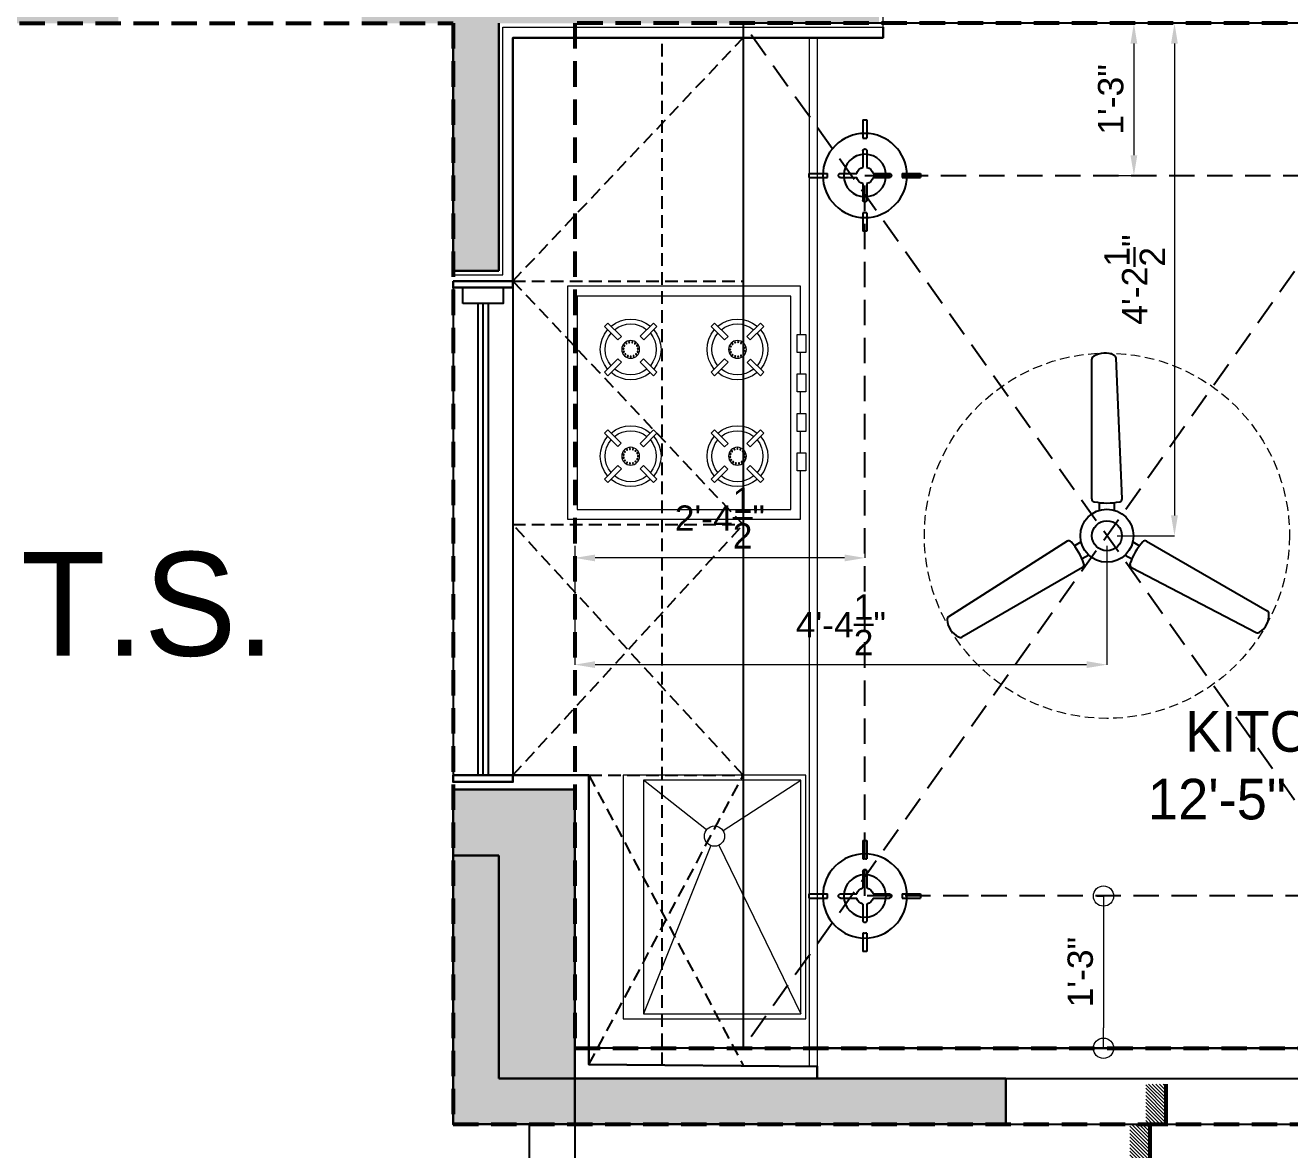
# Model space of a CAD drawing. Header units: inches. Extents: x 50354 to 53215, y -7830 to -6529.
# Drawn here: x 52288.4 to 52413, y -7603.7 to -7492.9 of the extents above; entities that cross this region are included whole.
import ezdxf

# ---------------------------------------------------------------- set-up
doc = ezdxf.new("R2010")
doc.units = ezdxf.units.IN
doc.header["$MEASUREMENT"] = 0
doc.header["$PDMODE"] = 2
for name, pattern in [('DASHED', [0.75, 0.5, -0.25]), ('DASHED2', [0.375, 0.25, -0.125]), ('HIDDEN', [0.375, 0.25, -0.125]), ('HIDDEN2', [0.1875, 0.125, -0.0625])]:
    doc.linetypes.add(name, pattern=pattern)
for name, color, linetype in [('A-ST-02 HATCH', 7, 'Continuous'), ('BEAM', 6, 'DASHED'), ('CEILING', 7, 'Continuous'), ('d-w', 250, 'Continuous'), ('ELETRICAL', 6, 'Continuous'), ('granite', 16, 'Continuous'), ('TEXT', 7, 'Continuous'), ('WINDOW', 5, 'Continuous')]:
    doc.layers.add(name, color=color, linetype=linetype)
for name, color, linetype, lineweight in [('DIM', 7, 'Continuous', 18), ('FLOORING', 213, 'Continuous', 15), ('INTEROR', 252, 'Continuous', 20), ('LVL.', 5, 'Continuous', 35), ('SK COLUMN', 7, 'Continuous', 30), ('wall', 7, 'Continuous', 30)]:
    doc.layers.add(name, color=color, linetype=linetype, lineweight=lineweight)
doc.layers.add('FUNITURE', color=7, linetype='Continuous', lineweight=15, true_color=0x7d7673)
doc.styles.add('ARIAL', font='arial.ttf')
doc.styles.get("Standard").update_dxf_attribs({"font": 'ARLRDBD.TTF', "height": 3})
doc.dimstyles.new('dim01', dxfattribs={"dimtxt": 5.5, "dimasz": 4, "dimexe": 0, "dimexo": 1, "dimgap": 1, "dimtad": 1, "dimzin": 3, "dimdsep": 46, "dimlunit": 4, "dimtxsty": 'ARIAL', "dimblk": 'ARCHTICK', "dimcen": 4, "dimclrd": 250, "dimclre": 252, "dimclrt": 1, "dimadec": 0, "dimazin": 0, "dimtfac": 1, "dimtix": 1, "dimtmove": 2, "dimatfit": 3, "dimldrblk": 'ARCHTICK', "dimfxl": 1, "dimtolj": 1, "dimtzin": 0, "dimlwd": -1, "dimlwe": -1, "dimarcsym": 0})

# ---------------------------------------------------------------- blocks, each defined once
blk = doc.blocks.new('A$C429F5545')
at = {"layer": 'FLOORING', "ltscale": 20}
h = blk.add_hatch(dxfattribs=at)
h.set_pattern_fill('ANSI31', color=256)
h.set_pattern_definition([(45, (-31983.55618, 2830.83705), (-0.08838834765, 0.08838834765), [])])
h.paths.add_polyline_path([(2, 1.781), (0.014, 1.781), (0, 0.785), (1.986, 0.785), (1.986, 1)])
h.paths.add_polyline_path([(4.153, 1), (1.986, 1), (1.986, 0), (4.153, 0)])
at = {"layer": 'FLOORING', "ltscale": 20, "const_width": 0.2}
blk.add_lwpolyline([(0, 1.785), (1.986, 1.785), (1.986, 1), (4.153, 1)], dxfattribs=at)
blk = doc.blocks.new('HOBB')
for points in [[(-24, 7.03), (-24, 12), (0, 12), (0, -12), (-24, -12), (-24, -7)], [(-24, 2.97), (-24, 5.19)], [(-24, -1.1), (-24, 1.13)], [(-24, -5.16), (-24, -2.94)]]:
    blk.add_lwpolyline(points)
for points in [[(-23, -11), (-23, 11), (-1, 11), (-1, -11)], [(-18.46, 6.82), (-18.82, 6.47), (-20.21, 7.86), (-19.86, 8.21)], [(-16.18, 6.47), (-16.54, 6.82), (-15.14, 8.21), (-14.79, 7.86)], [(-7.49, 6.85), (-7.84, 6.49), (-9.21, 7.86), (-8.86, 8.21)], [(-5.18, 6.47), (-5.54, 6.82), (-4.14, 8.21), (-3.79, 7.86)], [(-23.67, 7.03), (-24.54, 7.03), (-24.54, 5.19), (-23.67, 5.19)], [(-18.84, 4.51), (-18.49, 4.16), (-19.86, 2.79), (-20.21, 3.15)], [(-16.54, 4.19), (-16.18, 4.54), (-14.79, 3.15), (-15.14, 2.79)], [(-7.82, 4.54), (-7.46, 4.19), (-8.86, 2.79), (-9.21, 3.15)], [(-5.54, 4.19), (-5.18, 4.54), (-3.79, 3.15), (-4.14, 2.79)], [(-23.67, 2.97), (-24.54, 2.97), (-24.54, 1.13), (-23.67, 1.13)], [(-23.67, -1.1), (-24.54, -1.1), (-24.54, -2.94), (-23.67, -2.94)], [(-18.46, -4.18), (-18.82, -4.53), (-20.21, -3.14), (-19.86, -2.79)], [(-16.18, -4.53), (-16.54, -4.18), (-15.14, -2.79), (-14.79, -3.14)], [(-7.46, -4.18), (-7.82, -4.53), (-9.21, -3.14), (-8.86, -2.79)], [(-5.16, -4.51), (-5.51, -4.15), (-4.14, -2.79), (-3.79, -3.14)], [(-23.67, -5.16), (-24.54, -5.16), (-24.54, -7), (-23.67, -7)], [(-18.82, -6.46), (-18.46, -6.81), (-19.86, -8.21), (-20.21, -7.85)], [(-16.51, -6.84), (-16.16, -6.49), (-14.79, -7.85), (-15.14, -8.21)], [(-7.82, -6.46), (-7.46, -6.81), (-8.86, -8.21), (-9.21, -7.85)], [(-5.54, -6.81), (-5.18, -6.46), (-3.79, -7.85), (-4.14, -8.21)]]:
    blk.add_lwpolyline(points, close=True)
for centre, radius in [((-17.5, 5.5), 0.917), ((-18.23, 5.66), 0.0572), ((-18.23, 5.35), 0.0572), ((-18.1, 5.94), 0.0572), ((-17.87, 6.15), 0.0572), ((-17.58, 6.24), 0.0572), ((-17.27, 6.21), 0.0572), ((-17, 6.06), 0.0572), ((-16.82, 5.81), 0.0572), ((-16.82, 5.2), 0.0572), ((-16.75, 5.5), 0.0572), ((-6.5, 5.5), 0.917), ((-7.24, 5.58), 0.0572), ((-7.21, 5.27), 0.0572), ((-7.15, 5.88), 0.0572), ((-6.94, 6.11), 0.0572), ((-6.66, 6.23), 0.0572), ((-6.34, 6.23), 0.0572), ((-6.06, 6.11), 0.0572), ((-5.85, 5.88), 0.0572), ((-5.79, 5.27), 0.0572), ((-5.76, 5.58), 0.0572), ((-18.1, 5.06), 0.0572), ((-17.87, 4.86), 0.0572), ((-17.58, 4.76), 0.0572), ((-17.27, 4.79), 0.0572), ((-17, 4.95), 0.0572), ((-7.05, 5), 0.0572), ((-6.8, 4.82), 0.0572), ((-6.5, 4.76), 0.0572), ((-6.2, 4.82), 0.0572), ((-5.95, 5), 0.0572), ((-17.5, -5.5), 0.917), ((-18.21, -5.27), 0.0572), ((-18.05, -5), 0.0572), ((-17.8, -4.82), 0.0572), ((-17.5, -4.75), 0.0572), ((-17.2, -4.82), 0.0572), ((-16.95, -5), 0.0572), ((-16.79, -5.27), 0.0572), ((-6.5, -5.5), 0.917), ((-7.18, -5.19), 0.0572), ((-7, -4.94), 0.0572), ((-6.73, -4.79), 0.0572), ((-6.42, -4.76), 0.0572), ((-6.13, -4.85), 0.0572), ((-5.9, -5.06), 0.0572), ((-18.24, -5.58), 0.0572), ((-18.15, -5.87), 0.0572), ((-17.94, -6.1), 0.0572), ((-17.66, -6.23), 0.0572), ((-17.34, -6.23), 0.0572), ((-17.06, -6.1), 0.0572), ((-16.85, -5.87), 0.0572), ((-16.76, -5.58), 0.0572), ((-7.25, -5.5), 0.0572), ((-7.18, -5.8), 0.0572), ((-7, -6.05), 0.0572), ((-6.73, -6.21), 0.0572), ((-6.42, -6.24), 0.0572), ((-6.13, -6.14), 0.0572), ((-5.9, -5.94), 0.0572), ((-5.77, -5.34), 0.0572), ((-5.77, -5.65), 0.0572)]:
    blk.add_circle(centre, radius)
for centre, radius, start, end in [((-17.5, 5.5), 3.13, 49.5788, 130.4212), ((-17.5, 5.5), 2.63, 50.4512, 129.5488), ((-6.5, 5.5), 3.13, 49.5788, 130.4212), ((-6.5, 5.5), 2.63, 50.4512, 129.5488), ((-17.5, 5.5), 3.13, 139.5788, 220.4212), ((-17.5, 5.5), 2.63, 140.4512, 219.5488), ((-17.5, 5.5), 2.63, 320.4512, 39.5488), ((-17.5, 5.5), 3.13, 319.5788, 40.4212), ((-6.5, 5.5), 3.13, 139.5788, 220.4212), ((-6.5, 5.5), 2.63, 140.4512, 219.5488), ((-6.5, 5.5), 2.63, 320.4512, 39.5488), ((-6.5, 5.5), 3.13, 319.5788, 40.4212), ((-17.5, 5.5), 3.13, 229.5788, 310.4212), ((-17.5, 5.5), 2.63, 230.4512, 309.5488), ((-6.5, 5.5), 3.13, 229.5788, 310.4212), ((-6.5, 5.5), 2.63, 230.4512, 309.5488), ((-17.5, -5.5), 3.13, 49.5788, 130.4212), ((-6.5, -5.5), 3.13, 49.5788, 130.4212), ((-17.5, -5.5), 3.13, 139.5788, 220.4212), ((-17.5, -5.5), 2.63, 140.4512, 219.5488), ((-17.5, -5.5), 2.63, 50.4512, 129.5488), ((-17.5, -5.5), 2.63, 320.4512, 39.5488), ((-17.5, -5.5), 3.13, 319.5788, 40.4212), ((-6.5, -5.5), 3.13, 139.5788, 220.4212), ((-6.5, -5.5), 2.63, 140.4512, 219.5488), ((-6.5, -5.5), 2.63, 50.4512, 129.5488), ((-6.5, -5.5), 2.63, 320.4512, 39.5488), ((-6.5, -5.5), 3.13, 319.5788, 40.4212), ((-17.5, -5.5), 2.63, 230.4512, 309.5488), ((-6.5, -5.5), 2.63, 230.4512, 309.5488), ((-17.5, -5.5), 3.13, 229.5788, 310.4212), ((-6.5, -5.5), 3.13, 229.5788, 310.4212)]:
    blk.add_arc(centre, radius, start, end)
blk = doc.blocks.new('A$Cbd0489d8')
at = {"layer": 'INTEROR'}
for p, q in [((17.07, 9.37), (0.5, 16)), ((18.62, 9.79), (23.5, 16)), ((17.1, 8.56), (0.5, 0.5)), ((18.54, 8.16), (23.5, 0.5))]:
    blk.add_line(p, q, dxfattribs=at)
for points in [[(24, 18), (0, 18), (0, 0), (24, 0)], [(23.5, 16), (0.5, 16), (0.5, 0.5), (23.5, 0.5)]]:
    blk.add_lwpolyline(points, close=True, dxfattribs=at)
blk.add_circle((18, 9), 1, dxfattribs=at)
blk = doc.blocks.new('A$C0986755B')
for p, q in [((3.21, 4.16), (19.07, 13.32)), ((-3.21, 4.16), (-19.62, 12.7)), ((5.21, 0.7), (20.81, 10.64)), ((-5.21, 0.7), (-21.07, 9.86)), ((-2.39, 2.54), (-3.28, 3.05)), ((2.39, 2.54), (3.28, 3.05)), ((-3.39, 0.8), (-4.28, 1.32)), ((3.39, 0.8), (4.28, 1.32)), ((-2, -4.86), (-1.19, -23.34)), ((-1, -3.34), (-1, -4.36)), ((1, -3.34), (1, -4.36)), ((2, -4.86), (2, -23.18))]:
    blk.add_line(p, q)
at = {"linetype": 'HIDDEN2', "lineweight": 5, "ltscale": 10}
blk.add_circle((0, 0), 24, dxfattribs=at)
for radius in [3.49, 1.97]:
    blk.add_circle((0, 0), radius)
for centre, radius, start, end in [((19.27, 12.97), 0.4, 53.8978, 120), ((-18.61, 10.43), 2.67, 122.7407, 184.0788), ((-19.82, 12.35), 0.4, 60, 126.1022), ((18.34, 10.9), 2.67, 2.7407, 64.0788), ((-20.87, 10.2), 0.4, 173.8978, 240), ((20.61, 10.98), 0.4, 300, 6.1022), ((-11.03, 6.37), 8.44, 318.5193, 341.4807), ((-3.41, 3.82), 0.4, 341.4807, 60), ((3.41, 3.82), 0.4, 120, 198.5193), ((11.03, 6.37), 8.44, 198.5193, 221.4807), ((-5.01, 1.05), 0.4, 240, 318.5193), ((5.01, 1.05), 0.4, 221.4807, 300), ((-1.6, -4.86), 0.4, 101.4807, 180), ((0, -12.74), 8.44, 78.5193, 101.4807), ((1.6, -4.86), 0.4, 0, 78.5193), ((1.6, -23.18), 0.4, 293.8978, 0), ((-0.79, -23.34), 0.4, 180, 246.1022), ((0.27, -21.33), 2.67, 242.7407, 304.0788)]:
    blk.add_arc(centre, radius, start, end)
blk = doc.blocks.new('A$C5F573D35')
at = {"color": 1}
for p, q in [((-0.2, 5.48), (-0.2, 3.67)), ((0.2, 5.48), (0.2, 3.67)), ((-0.2, 2.41), (-0.2, 0.8)), ((0.2, 2.41), (0.2, 0.8)), ((-3.67, 0.2), (-5.48, 0.2)), ((-0.8, 0.2), (-2.41, 0.2)), ((2.41, 0.2), (0.8, 0.2)), ((5.48, 0.2), (3.67, 0.2)), ((-3.67, -0.2), (-5.48, -0.2)), ((-0.8, -0.2), (-2.41, -0.2)), ((-0.2, -0.8), (-0.2, -2.41)), ((0.2, -0.8), (0.2, -2.41)), ((2.41, -0.2), (0.8, -0.2)), ((5.48, -0.2), (3.67, -0.2)), ((-0.2, -3.67), (-0.2, -5.48)), ((0.2, -3.67), (0.2, -5.48))]:
    blk.add_line(p, q, dxfattribs=at)
for radius in [4.15, 2.09]:
    blk.add_circle((0, 0), radius, dxfattribs=at)
for centre, radius, start, end in [((0, 0), 5.48, 87.9033, 92.0967), ((0, 0), 3.68, 86.8732, 93.1268), ((0, 2.41), 0.201, 360, 180), ((0, 0), 5.48, 177.9033, 182.0967), ((0, 0), 3.68, 176.8732, 183.1268), ((-2.41, 0), 0.201, 90, 270), ((0, 0), 0.827, 104.0364, 165.9636), ((0, 0), 0.827, 14.0364, 75.9636), ((2.41, 0), 0.201, 270, 90), ((0, 0), 3.68, 356.8732, 3.1268), ((0, 0), 5.48, 357.9033, 2.0967), ((0, 0), 0.827, 194.0364, 255.9636), ((0, 0), 0.827, 284.0364, 345.9636), ((0, -2.41), 0.201, 180, 0), ((0, 0), 3.68, 266.8732, 273.1268), ((0, 0), 5.48, 267.9033, 272.0967)]:
    blk.add_arc(centre, radius, start, end, dxfattribs=at)
blk = doc.blocks.new('*D808')
at = {"layer": 'Defpoints', "color": 0, "transparency": 16777216}
for p in [(52395.27, -7492.69), (52395.02, -7507.69), (52397.68, -7507.69)]:
    blk.add_point(p, dxfattribs=at)
at = {"layer": 'DIM', "color": 252, "transparency": 16777216}
for p, q in [((52396.27, -7492.69), (52397.68, -7492.69)), ((52396.02, -7507.69), (52397.68, -7507.69))]:
    blk.add_line(p, q, dxfattribs=at)
at = {"layer": 'DIM', "transparency": 16777216}
blk.add_line((52397.68, -7494.69), (52397.68, -7505.69), dxfattribs=at)
for points in [[(52397.34, -7494.69), (52398.01, -7494.69), (52397.68, -7492.69)], [(52397.34, -7505.69), (52398.01, -7505.69), (52397.68, -7507.69)]]:
    blk.add_solid(points, dxfattribs=at)
at = {"layer": 'DIM', "color": 1, "lineweight": 30, "transparency": 16777216, "insert": (52395.4, -7500.19), "char_height": 2.5, "attachment_point": 5, "rotation": 90, "style": 'ARIAL'}
blk.add_mtext('\\A1;1\'-3"', dxfattribs=at)
blk = doc.blocks.new('_ArchTick')
at = {"color": 0, "linetype": 'ByBlock', "const_width": 0.15}
blk.add_lwpolyline([(-0.5, -0.5), (0.5, 0.5)], dxfattribs=at)
blk = doc.blocks.new('*D809')
at = {"layer": 'Defpoints', "color": 0, "transparency": 16777216}
for p in [(52342.56, -7543.19), (52371.16, -7543.19), (52342.56, -7545.37)]:
    blk.add_point(p, dxfattribs=at)
at = {"layer": 'DIM', "color": 252, "transparency": 16777216}
for p, q in [((52342.56, -7544.19), (52342.56, -7545.37)), ((52371.16, -7544.19), (52371.16, -7545.37))]:
    blk.add_line(p, q, dxfattribs=at)
at = {"layer": 'DIM', "transparency": 16777216}
blk.add_line((52369.16, -7545.37), (52344.56, -7545.37), dxfattribs=at)
for points in [[(52344.56, -7545.04), (52344.56, -7545.71), (52342.56, -7545.37)], [(52369.16, -7545.04), (52369.16, -7545.71), (52371.16, -7545.37)]]:
    blk.add_solid(points, dxfattribs=at)
at = {"layer": 'DIM', "color": 1, "lineweight": 30, "transparency": 16777216, "insert": (52356.86, -7541.45), "char_height": 2.5, "attachment_point": 5, "style": 'ARIAL'}
blk.add_mtext('\\A1;2\'-4{\\H1x;\\S1/2;}"', dxfattribs=at)
blk = doc.blocks.new('_Origin')
at = {"color": 0, "linetype": 'ByBlock', "lineweight": -2}
blk.add_line((0, 0), (-1, 0), dxfattribs=at)
blk.add_circle((0, 0), 0.5, dxfattribs=at)
blk = doc.blocks.new('*D810')
at = {"layer": 'Defpoints', "color": 0, "transparency": 16777216}
for p in [(52395.02, -7578.69), (52394.68, -7593.69), (52395.02, -7593.69)]:
    blk.add_point(p, dxfattribs=at)
at = {"layer": 'DIM', "color": 252, "transparency": 16777216}
for p, q in [((52394.02, -7578.69), (52394.68, -7578.69)), ((52394.02, -7593.69), (52394.68, -7593.69))]:
    blk.add_line(p, q, dxfattribs=at)
at = {"layer": 'DIM', "transparency": 16777216}
blk.add_line((52394.68, -7580.69), (52394.68, -7591.69), dxfattribs=at)
at = {"layer": 'DIM', "transparency": 16777216, "xscale": 2, "yscale": 2, "zscale": 2}
for p, rotation in [((52394.68, -7578.69), 90), ((52394.68, -7593.69), 270)]:
    blk.add_blockref('_Origin', p, dxfattribs=dict(at, rotation=rotation))
at = {"layer": 'DIM', "color": 1, "lineweight": 30, "transparency": 16777216, "insert": (52392.4, -7586.19), "char_height": 2.5, "attachment_point": 5, "rotation": 90, "style": 'ARIAL'}
blk.add_mtext('\\A1;1\'-3"', dxfattribs=at)
blk = doc.blocks.new('*D830')
at = {"layer": 'Defpoints', "color": 0, "transparency": 16777216}
for p in [(52342.56, -7543.19), (52395.02, -7543.19), (52342.56, -7555.89)]:
    blk.add_point(p, dxfattribs=at)
at = {"layer": 'DIM', "color": 252, "transparency": 16777216}
for p, q in [((52342.56, -7544.19), (52342.56, -7555.89)), ((52395.02, -7544.19), (52395.02, -7555.89))]:
    blk.add_line(p, q, dxfattribs=at)
at = {"layer": 'DIM', "transparency": 16777216}
blk.add_line((52393.02, -7555.89), (52344.56, -7555.89), dxfattribs=at)
for points in [[(52344.56, -7555.55), (52344.56, -7556.22), (52342.56, -7555.89)], [(52393.02, -7555.55), (52393.02, -7556.22), (52395.02, -7555.89)]]:
    blk.add_solid(points, dxfattribs=at)
at = {"layer": 'DIM', "color": 1, "lineweight": 30, "transparency": 16777216, "insert": (52368.79, -7551.96), "char_height": 2.5, "attachment_point": 5, "style": 'ARIAL'}
blk.add_mtext('\\A1;4\'-4{\\H1x;\\S1/2;}"', dxfattribs=at)
blk = doc.blocks.new('*D831')
at = {"layer": 'Defpoints', "color": 0, "transparency": 16777216}
for p in [(52395.02, -7492.69), (52395.02, -7543.19), (52401.68, -7543.19)]:
    blk.add_point(p, dxfattribs=at)
at = {"layer": 'DIM', "color": 252, "transparency": 16777216}
for p, q in [((52396.02, -7492.69), (52401.68, -7492.69)), ((52396.02, -7543.19), (52401.68, -7543.19))]:
    blk.add_line(p, q, dxfattribs=at)
at = {"layer": 'DIM', "transparency": 16777216}
blk.add_line((52401.68, -7494.69), (52401.68, -7541.19), dxfattribs=at)
for points in [[(52401.34, -7494.69), (52402.01, -7494.69), (52401.68, -7492.69)], [(52401.34, -7541.19), (52402.01, -7541.19), (52401.68, -7543.19)]]:
    blk.add_solid(points, dxfattribs=at)
at = {"layer": 'DIM', "color": 1, "lineweight": 30, "transparency": 16777216, "insert": (52397.75, -7517.94), "char_height": 2.5, "attachment_point": 5, "rotation": 90, "style": 'ARIAL'}
blk.add_mtext('\\A1;4\'-2{\\H1x;\\S1/2;}"', dxfattribs=at)

msp = doc.modelspace()

# ---------------------------------------------------------------- hatches: boundary and pattern name
at = {"layer": 'A-ST-02 HATCH', "ltscale": 5, "transparency": 33554534}
h = msp.add_hatch(color=256, dxfattribs=at)
h.dxf.hatch_style = 1
h.paths.add_polyline_path([(52413.05591, -7279.68522), (52467.05591, -7279.68522), (52467.05591, -7303.68522), (52471.55591, -7303.68522), (52471.55591, -7275.18522), (52350.05591, -7275.18522), (52350.05591, -7303.68522), (52354.55591, -7303.68522), (52354.55591, -7279.68522), (52408.55591, -7279.68522), (52408.55591, -7440.18522), (52413.05591, -7440.18522)])
h.paths.add_polyline_path([(52616.05591, -7596.68522), (52611.55591, -7596.68522), (52611.55591, -7727.18522), (52461.55591, -7727.18522), (52461.55591, -7736.18522), (52616.05591, -7736.18522)])
h.paths.add_polyline_path([(52419.55591, -7596.68522), (52415.05591, -7596.68522), (52415.05591, -7736.18522), (52419.55591, -7736.18522)])
h.paths.add_polyline_path([(52415.05591, -7649.18522), (52391.05591, -7649.18522), (52391.05591, -7653.68522), (52415.05591, -7653.68522)])
h.paths.add_polyline_path([(52415.05591, -7731.68522), (52391.05591, -7731.68522), (52391.05591, -7736.18522), (52415.05591, -7736.18522)])
h.paths.add_polyline_path([(52335.05591, -7574.68522), (52330.55591, -7574.68522), (52330.55591, -7601.18522), (52385.05591, -7601.18522), (52385.05591, -7596.68522), (52335.05591, -7596.68522)])
h.paths.add_polyline_path([(52496.05591, -7492.68522), (52537.55591, -7492.68522), (52537.55591, -7476.18522), (52533.05591, -7476.18522), (52533.05591, -7488.18522), (52453.55591, -7488.18522), (52453.55591, -7470.18522), (52449.05591, -7470.18522), (52449.05591, -7492.68522), (52491.55591, -7492.68522), (52491.55591, -7601.18522), (52496.05591, -7601.18522)])
h.paths.add_polyline_path([(52372.55591, -7435.68522), (52368.05591, -7435.68522), (52368.05591, -7488.18522), (52321.55591, -7488.18522), (52321.55591, -7492.68522), (52330.55591, -7492.68522), (52330.55591, -7517.08522), (52335.05591, -7517.08522), (52335.05591, -7492.68522), (52372.55591, -7492.68522)])
h.paths.add_polyline_path([(52338.05591, -7435.68522), (52288.55591, -7435.68522), (52288.55591, -7299.18522), (52284.05591, -7299.18522), (52284.05591, -7435.68522), (52234.55591, -7435.68522), (52234.55591, -7440.18522), (52284.05591, -7440.18522), (52284.05591, -7488.18522), (52275.05591, -7488.18522), (52275.05591, -7492.68522), (52297.55591, -7492.68522), (52297.55591, -7488.18522), (52288.55591, -7488.18522), (52288.55591, -7440.18522), (52338.05591, -7440.18522)])
h.paths.add_polyline_path([(52537.55591, -7299.18522), (52533.05591, -7299.18522), (52533.05591, -7435.68522), (52449.05591, -7435.68522), (52449.05591, -7440.18522), (52533.05591, -7440.18522), (52533.05591, -7452.18522), (52537.55591, -7452.18522), (52537.55591, -7440.18522)])
at = {"layer": 'SK COLUMN', "lineweight": 30}
h = msp.add_hatch(color=1, dxfattribs=at)
h.dxf.hatch_style = 1
h.paths.add_polyline_path([(52330.55591, -7601.18522), (52342.55591, -7601.18522), (52342.55591, -7568.18522), (52330.55591, -7568.18522)])

# ---------------------------------------------------------------- linework, layer by layer
at = {"ltscale": 20}
for p, q in [((52330.55591, -7518.73522), (52330.55591, -7566.78522)), ((52336.45591, -7518.73522), (52336.45591, -7566.78522))]:
    msp.add_line(p, q, dxfattribs=at)
at = {"color": 252, "linetype": 'HIDDEN', "ltscale": 5, "true_color": 0x939598}
for points in [[(52336.45591, -7518.08522), (52359.15591, -7494.11267)], [(52351.15591, -7595.3442), (52351.15591, -7494.08522)], [(52336.45591, -7518.08522), (52359.15591, -7518.08522)], [(52336.45591, -7518.08522), (52359.15591, -7542.08522)], [(52336.45591, -7542.08522), (52359.15591, -7542.08522)], [(52336.45591, -7566.78522), (52359.15591, -7542.08522)], [(52359.15591, -7566.78522), (52336.45591, -7542.08522)], [(52343.95591, -7566.78522), (52359.15591, -7566.78522)], [(52343.95591, -7595.29479), (52359.15591, -7566.78522)], [(52343.95591, -7566.78522), (52359.15591, -7595.37166)]]:
    msp.add_lwpolyline(points, dxfattribs=at)
at = {"ltscale": 20}
msp.add_lwpolyline([(52331.50591, -7520.3103), (52331.50591, -7518.73522), (52335.50591, -7518.73522), (52335.50591, -7520.3103)], close=True, dxfattribs=at)
at = {"layer": 'BEAM', "color": 240, "lineweight": 53, "ltscale": 5, "true_color": 0xed1f24}
msp.add_lwpolyline([(52265.30591, -7492.68522), (52330.55591, -7492.68522), (52330.55591, -7601.18522), (52415.05591, -7601.18522), (52415.05591, -7736.18522), (52616.05591, -7736.18522), (52616.05591, -7593.68522), (52496.05591, -7593.68522), (52496.05591, -7492.68522), (52537.55591, -7492.68522), (52537.55591, -7299.18522), (52415.30591, -7299.18522), (52415.30591, -7275.18522), (52406.30591, -7275.18522), (52406.30591, -7299.18522), (52281.80591, -7299.18522), (52281.80591, -7483.68522), (52265.30591, -7483.68522)], dxfattribs=at)
msp.add_lwpolyline([(52342.55591, -7593.68522), (52491.55591, -7593.68522), (52491.55591, -7492.68522), (52342.55591, -7492.68522)], close=True, dxfattribs=at)
at = {"layer": 'CEILING'}
msp.add_lwpolyline([(52359.15591, -7492.68522), (52359.15591, -7593.68522), (52462.88591, -7593.68522), (52462.88591, -7522.18522), (52430.88591, -7522.18522), (52430.88591, -7492.68522)], close=True, dxfattribs=at)
at = {"layer": 'CEILING', "ltscale": 5}
msp.add_lwpolyline([(52342.55591, -7596.68522), (52342.55591, -7568.18522)], dxfattribs=at)
msp.add_lwpolyline([(52491.55591, -7593.68522), (52342.55591, -7593.68522), (52342.55591, -7595.37166), (52342.55591, -7596.68522), (52419.55591, -7596.68522), (52419.55591, -7605.68522), (52607.05591, -7605.68522), (52607.05591, -7601.18522), (52491.55591, -7601.18522)], close=True, dxfattribs=at)
at = {"layer": 'd-w', "lineweight": -3, "ltscale": 20}
msp.add_line((52385.05591, -7601.18522), (52415.05591, -7601.18522), dxfattribs=at)
at = {"layer": 'ELETRICAL', "color": 7, "linetype": 'DASHED2', "ltscale": 10, "true_color": 0xffffff}
for p, q in [((52430.88591, -7593.68522), (52359.15591, -7492.68522)), ((52430.88591, -7492.68522), (52359.15591, -7593.68522))]:
    msp.add_line(p, q, dxfattribs=at)
at = {"layer": 'ELETRICAL', "color": 7, "linetype": 'DASHED2', "ltscale": 10}
msp.add_lwpolyline([(52371.15591, -7507.68522), (52418.88591, -7507.68522), (52418.88591, -7578.68522), (52371.15591, -7578.68522)], close=True, dxfattribs=at)
at = {"layer": 'FUNITURE', "ltscale": 20}
msp.add_lwpolyline([(52330.55591, -7517.08522), (52330.55591, -7517.48522), (52335.45591, -7517.48522), (52335.45591, -7493.08522), (52372.95591, -7493.08522), (52372.95591, -7441.23522), (52373.60591, -7441.23522)], dxfattribs=at)
at = {"layer": 'granite', "lineweight": 30}
for points in [[(52330.55591, -7518.08522), (52330.55591, -7518.73522), (52336.45591, -7518.73522), (52336.45591, -7518.08522)], [(52330.55591, -7566.78522), (52330.55591, -7567.43522), (52336.45591, -7567.43522), (52336.45591, -7566.78522)]]:
    msp.add_lwpolyline(points, close=True, dxfattribs=at)
at = {"layer": 'INTEROR', "lineweight": 18}
for p, q in [((52365.67591, -7494.08522), (52365.67591, -7595.47048)), ((52366.45591, -7494.08522), (52366.45591, -7595.47048))]:
    msp.add_line(p, q, dxfattribs=at)
at = {"layer": 'SK COLUMN', "lineweight": 30}
msp.add_lwpolyline([(52342.55591, -7568.18522), (52330.55591, -7568.18522), (52330.55591, -7601.18522), (52342.55591, -7601.18522)], close=True, dxfattribs=at)
at = {"layer": 'wall', "ltscale": 20}
for p, q in [((52330.55591, -7492.68522), (52330.55591, -7517.08522)), ((52335.05591, -7492.68522), (52335.05591, -7517.08522)), ((52335.05591, -7517.08522), (52330.55591, -7517.08522)), ((52330.55591, -7574.68522), (52330.55591, -7601.18522)), ((52335.05591, -7574.68522), (52330.55591, -7574.68522)), ((52335.05591, -7574.68522), (52335.05591, -7596.68522)), ((52385.05591, -7596.68522), (52335.05591, -7596.68522)), ((52385.05591, -7596.68522), (52385.05591, -7601.18522)), ((52385.05591, -7601.18522), (52330.55591, -7601.18522))]:
    msp.add_line(p, q, dxfattribs=at)
at = {"layer": 'wall', "lineweight": -3, "ltscale": 20}
for p, q in [((52338.05591, -7601.18522), (52338.05591, -7653.68522)), ((52342.55591, -7601.18522), (52342.55591, -7649.18522))]:
    msp.add_line(p, q, dxfattribs=at)
at = {"layer": 'wall', "color": 3}
for points in [[(52336.45591, -7518.08522), (52336.45591, -7494.11267), (52372.95591, -7494.11267), (52372.95591, -7493.08522)], [(52366.45591, -7596.68522), (52366.45591, -7595.47048), (52343.95591, -7595.29479), (52343.95591, -7566.78522), (52336.45591, -7566.78522)]]:
    msp.add_lwpolyline(points, dxfattribs=at)
at = {"layer": 'WINDOW'}
for p, q in [((52333.00591, -7520.3103), (52333.00591, -7566.78522)), ((52333.50591, -7520.3103), (52333.50591, -7566.78522)), ((52334.00591, -7520.3103), (52334.00591, -7566.78522))]:
    msp.add_line(p, q, dxfattribs=at)

# ---------------------------------------------------------------- block references
at = {"ltscale": 20, "rotation": 90}
msp.add_blockref('A$Cbd0489d8', (52365.32788, -7590.78522), dxfattribs=at)
at = {"layer": 'ELETRICAL', "ltscale": 8, "xscale": -1}
for p in [(52371.15591, -7507.68522), (52371.15591, -7578.68522)]:
    msp.add_blockref('A$C5F573D35', p, dxfattribs=at)
at = {"layer": 'ELETRICAL', "ltscale": 8, "xscale": 0.75, "yscale": 0.75, "zscale": 0.75, "rotation": 180}
msp.add_blockref('A$C0986755B', (52395.02091, -7543.18522), dxfattribs=at)
at = {"layer": 'INTEROR', "xscale": -0.9566910000015466, "yscale": 0.9566910000015466, "zscale": 0.9566910000015466}
msp.add_blockref('HOBB', (52341.84867, -7530.08522), dxfattribs=at)
at = {"layer": 'LVL.', "ltscale": 20, "xscale": 2, "yscale": 2, "zscale": 2, "rotation": 270}
msp.add_blockref('A$C429F5545', (52397.27107, -7597.21284), dxfattribs=at)

# ---------------------------------------------------------------- texts
at = {"layer": 'TEXT', "ltscale": 20, "attachment_point": 5}
for s, width, gutter_width, insert, char_height in [('\\A1;O.T.S.', 53.7953136, 2.93854, (52293.25053, -7549.96939), 10.221008), ('KITCHEN \\P12\'-5" X 8\'-8"', 33.6952649, 1.15, (52414.46918, -7565.83329), 4)]:
    msp.add_mtext_dynamic_manual_height_columns(s, width=width, gutter_width=gutter_width, heights=[0], dxfattribs=dict(at, insert=insert, char_height=char_height))

# ---------------------------------------------------------------- dimensions: what is measured, and where the dimension line sits
at = {"layer": 'DIM', "color": 6, "lineweight": 30}
for base, p1, p2, override, picture, middle in [((52397.67689, -7507.68522), (52395.27091, -7492.68522), (52395.02091, -7507.68522), {"dimtxt": 2.5, "dimasz": 2, "dimdec": 1, "dimsah": 1, "dimclrd": 256, "dimfxl": 0.125}, '*D808', (52395.3996, -7500.18522)), ((52401.6781, -7543.18522), (52395.02091, -7492.68522), (52395.02091, -7543.18522), {"dimtxt": 2.5, "dimasz": 2, "dimdec": 1, "dimsah": 1, "dimclrd": 256, "dimfxl": 0.125}, '*D831', (52397.7512, -7517.93522)), ((52394.67717, -7593.68522), (52395.02091, -7578.68522), (52395.02091, -7593.68522), {"dimtxt": 2.5, "dimasz": 2, "dimdec": 1, "dimblk1": 'Origin', "dimblk2": 'Origin', "dimsah": 1, "dimclrd": 256, "dimfxl": 0.125}, '*D810', (52392.39989, -7586.18522))]:
    dim = msp.add_linear_dim(base=base, p1=p1, p2=p2, angle=90, dimstyle='dim01', override=override, dxfattribs=at)
    dim.commit()
    dim.dimension.update_dxf_attribs({"geometry": picture, "text_midpoint": middle})
for base, p1, picture, middle in [((52342.55591, -7545.37376), (52371.15591, -7543.18522), '*D809', (52356.85591, -7541.44686)), ((52342.55591, -7555.88636), (52395.02091, -7543.18522), '*D830', (52368.78841, -7551.95946))]:
    dim = msp.add_linear_dim(base=base, p1=p1, p2=(52342.55591, -7543.18522), dimstyle='dim01', override={"dimtxt": 2.5, "dimasz": 2, "dimdec": 1, "dimsah": 1, "dimclrd": 256, "dimfxl": 0.125}, dxfattribs=at)
    dim.commit()
    dim.dimension.update_dxf_attribs({"geometry": picture, "text_midpoint": middle})

doc.saveas('drawing.dxf')
